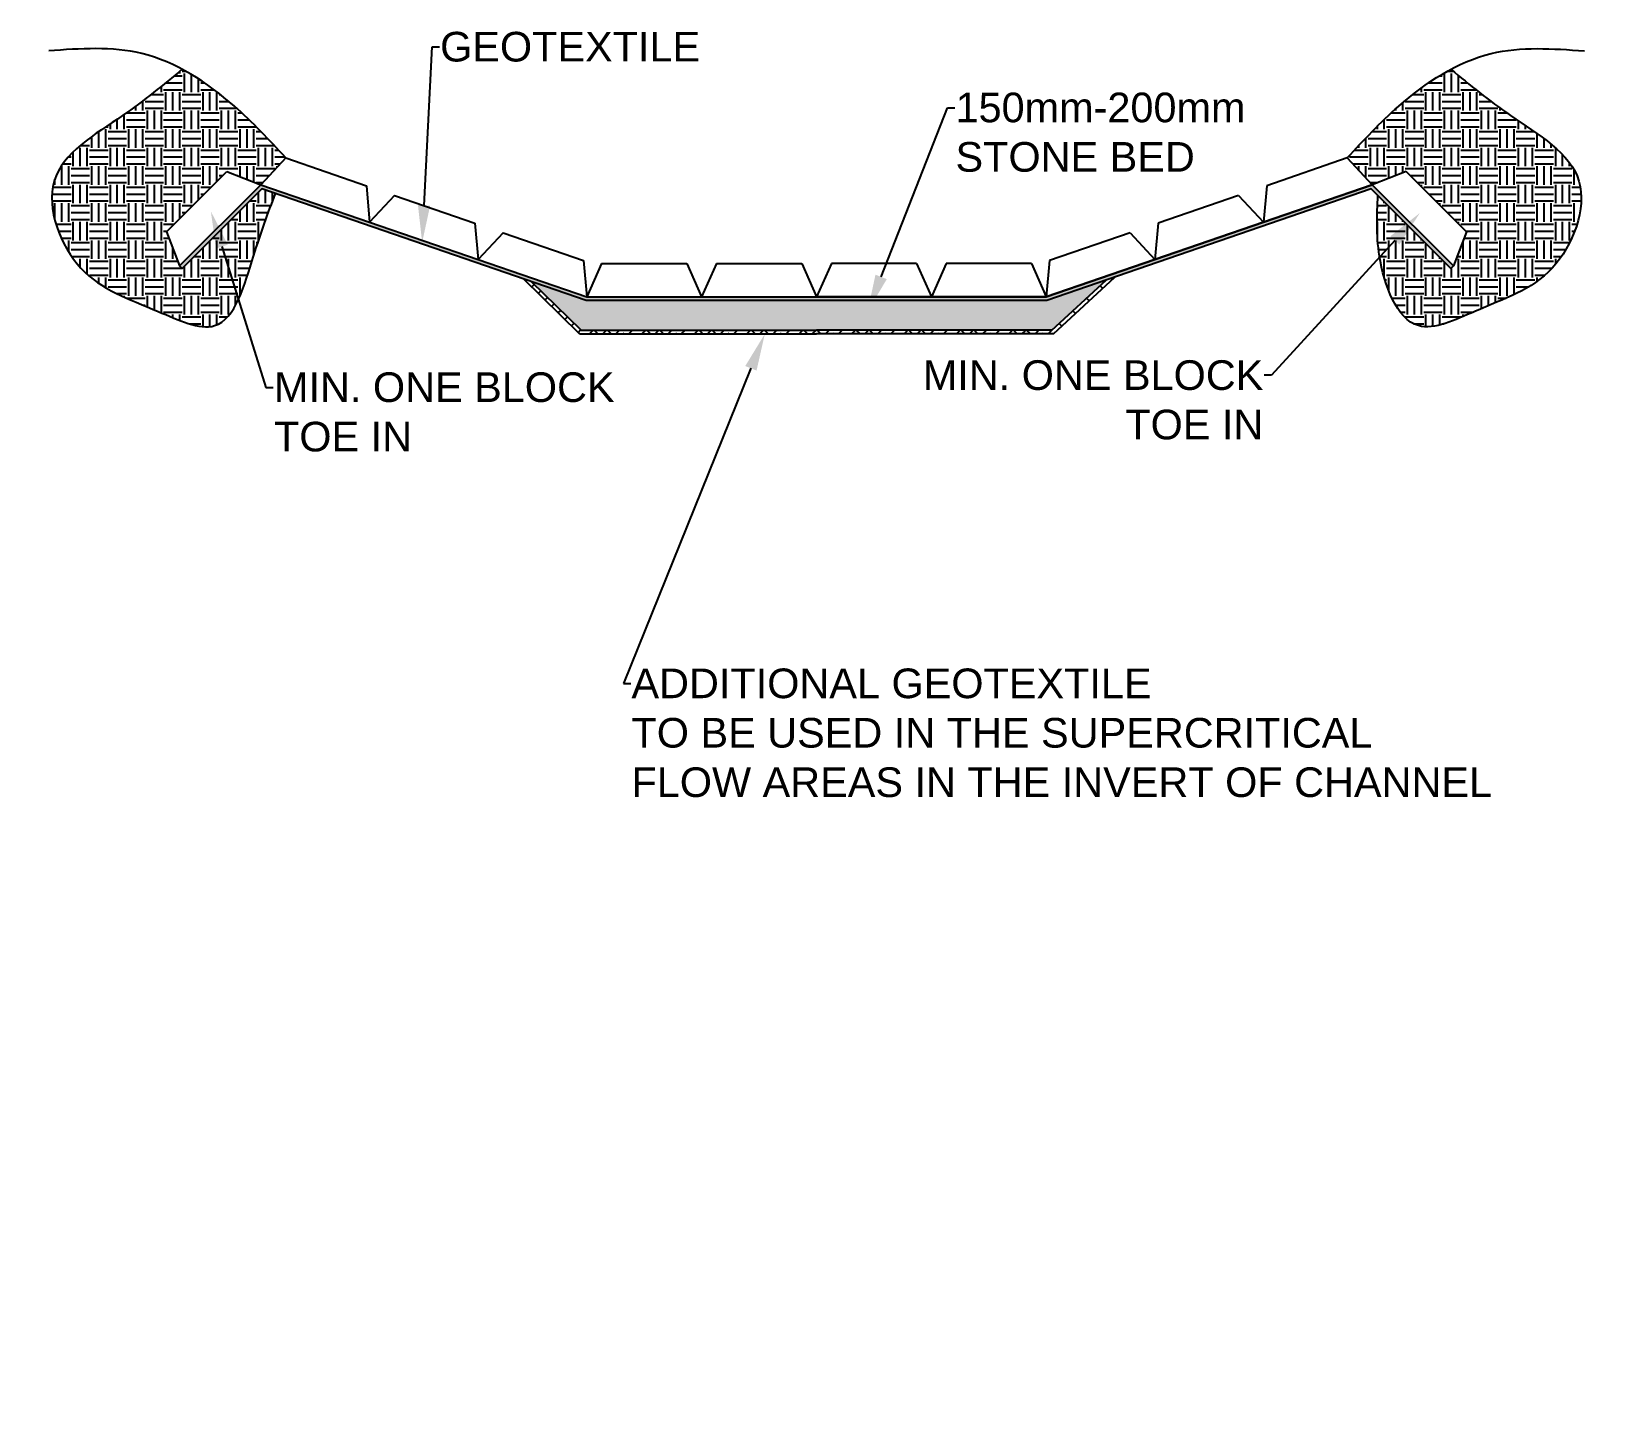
# Model space of a CAD drawing. Header units: inches. Extents: x -23 to 189, y -157 to 28.
import ezdxf
from ezdxf import colors
from ezdxf.entities.mleader import LeaderData, LeaderLine
from ezdxf.math import Vec2, Vec3

# ---------------------------------------------------------------- set-up
doc = ezdxf.new("R2010")
doc.units = ezdxf.units.IN
doc.header["$MEASUREMENT"] = 0
doc.styles.get("Standard").update_dxf_attribs({"font": 'arial.ttf'})

msp = doc.modelspace()

# ---------------------------------------------------------------- hatches: boundary and pattern name
h = msp.add_hatch()
h.set_pattern_fill('EARTH', color=256, scale=10)
edge = h.paths.add_edge_path()
edge.add_line((3.52, 8.97), (8.12, 7.2))
edge.add_line((8.12, 7.2), (11.48, 10.81))
edge.add_spline(control_points=[(11.48, 10.81), (9.26, 13.2), (5.14, 17.67), (0.03, 21.43), (-2.49, 22.77)], knot_values=[0, 0, 0, 0, 9.846632, 18.326301, 18.326301, 18.326301, 18.326301], degree=3, periodic=0)
edge.add_spline(control_points=[(-2.49, 22.77), (-5.04, 20.67), (-10.78, 15.93), (-22.84, 9.18), (-17.12, -5.87), (-7.44, -8.9), (1.8, -13.4), (4.28, -10.02), (5.09, -8.28)], knot_values=[0, 0, 0, 0, 10.169987, 22.973346, 35.263511, 47.207629, 55.059128, 60.395728, 60.395728, 60.395728, 60.395728], degree=3, periodic=0)
edge.add_spline(control_points=[(5.09, -8.28), (5.91, -6.52), (7.54, -0.83), (9.11, 3.38), (10.08, 6)], knot_values=[60.395728, 60.395728, 60.395728, 60.395728, 65.80799, 74.745783, 74.745783, 74.745783, 74.745783], degree=3, periodic=0)
edge.add_line((10.08, 6), (8.25, 6.63))
edge.add_line((8.25, 6.63), (-2.49, -4.11))
edge.add_line((-2.49, -4.11), (-2.84, -3.76))
edge.add_line((-2.84, -3.76), (-4.61, 0.84))
edge.add_line((-4.61, 0.84), (3.52, 8.97))
h = msp.add_hatch()
h.set_pattern_fill('EARTH', color=256, scale=10)
edge = h.paths.add_edge_path()
edge.add_spline(control_points=[(159.06, -2.55), (159.7, -6.46), (162.62, -14.33), (173.54, -8.91), (183.32, -5.86), (189.01, 9.18), (176.95, 15.93), (171.21, 20.67), (168.67, 22.77)], knot_values=[0, 0, 0, 0, 10.643271, 18.494769, 30.438887, 42.729053, 55.532411, 65.702398, 65.702398, 65.702398, 65.702398], degree=3, periodic=0)
edge.add_spline(control_points=[(168.67, 22.77), (166.15, 21.43), (161.04, 17.67), (156.91, 13.2), (154.7, 10.81)], knot_values=[0, 0, 0, 0, 8.479669, 18.326301, 18.326301, 18.326301, 18.326301], degree=3, periodic=0)
edge.add_line((154.7, 10.81), (158.05, 7.2))
edge.add_line((158.05, 7.2), (162.65, 8.97))
edge.add_line((162.65, 8.97), (170.78, 0.84))
edge.add_line((170.78, 0.84), (169.01, -3.76))
edge.add_line((169.01, -3.76), (168.66, -4.11))
edge.add_line((168.66, -4.11), (158.83, 5.72))
edge.add_spline(control_points=[(158.83, 5.72), (158.7, 3.13), (158.56, 0.51), (159.05, -2.52), (159.06, -2.55)], knot_values=[65.702398, 65.702398, 65.702398, 65.702398, 73.861834, 73.967426, 73.967426, 73.967426, 73.967426], degree=3, periodic=0)
h = msp.add_hatch()
h.set_pattern_fill('ANSI38', color=256, scale=5)
h.paths.add_polyline_path([(157.92, 6.63), (168.66, -4.11), (169.01, -3.76), (158.05, 7.2), (114.09, -7.94), (98.59, -7.94), (83.09, -7.94), (67.59, -7.94), (67.59, -7.94), (52.09, -7.94), (8.12, 7.2), (-2.84, -3.76), (-2.49, -4.11), (8.25, 6.63), (52, -8.44), (114.17, -8.44)])
h = msp.add_hatch()
h.set_pattern_fill('ANSI38', color=256, scale=10)
h.paths.add_polyline_path([(44.63, -5.9), (43.53, -5.52), (51.13, -12.94), (83.09, -12.94), (115.04, -12.94), (123.35, -5.28), (122.15, -5.69), (114.84, -12.44), (83.09, -12.44), (51.33, -12.44)])
h = msp.add_hatch()
h.set_pattern_fill('GRAVEL', color=256, scale=5)
h.paths.add_polyline_path([(52, -8.44), (44.63, -5.9), (51.33, -12.44), (83.09, -12.44), (114.84, -12.44), (122.15, -5.69), (114.17, -8.44)])

# ---------------------------------------------------------------- linework, layer by layer
for p, q in [((11.48, 10.81), (8.12, 7.2)), ((11.48, 10.81), (22.35, 7.06)), ((154.7, 10.81), (143.82, 7.06)), ((154.7, 10.81), (158.05, 7.2)), ((-4.61, 0.84), (3.52, 8.97)), ((3.52, 8.97), (8.12, 7.2)), ((162.65, 8.97), (158.05, 7.2)), ((170.78, 0.84), (162.65, 8.97)), ((-2.84, -3.76), (8.12, 7.2)), ((8.25, 6.63), (-2.49, -4.11)), ((8.12, 7.2), (22.78, 2.16)), ((8.12, 7.2), (52.09, -7.94)), ((8.12, 7.2), (52.09, -7.94)), ((52, -8.44), (8.25, 6.63)), ((22.35, 7.06), (22.78, 2.16)), ((158.05, 7.2), (114.09, -7.94)), ((114.09, -7.94), (158.05, 7.2)), ((157.92, 6.63), (114.17, -8.44)), ((158.05, 7.2), (143.4, 2.16)), ((143.82, 7.06), (143.4, 2.16)), ((168.66, -4.11), (157.92, 6.63)), ((168.66, -4.11), (157.92, 6.63)), ((169.01, -3.76), (158.05, 7.2)), ((158.05, 7.2), (169.01, -3.76)), ((26.13, 5.76), (22.78, 2.16)), ((26.13, 5.76), (37, 2.02)), ((140.04, 5.76), (129.17, 2.02)), ((140.04, 5.76), (143.4, 2.16)), ((22.78, 2.16), (37.43, -2.89)), ((143.4, 2.16), (128.74, -2.89)), ((-4.61, 0.84), (-2.84, -3.76)), ((37, 2.02), (37.43, -2.89)), ((40.79, 0.71), (37.43, -2.89)), ((40.79, 0.71), (51.66, -3.03)), ((125.39, 0.71), (114.51, -3.03)), ((125.39, 0.71), (128.74, -2.89)), ((129.17, 2.02), (128.74, -2.89)), ((170.78, 0.84), (169.01, -3.76)), ((-2.49, -4.11), (-2.84, -3.76)), ((37.43, -2.89), (52.09, -7.94)), ((51.66, -3.03), (52.09, -7.94)), ((54.09, -3.44), (52.09, -7.94)), ((54.09, -3.44), (65.59, -3.44)), ((65.59, -3.44), (67.59, -7.94)), ((69.59, -3.44), (67.59, -7.94)), ((69.59, -3.44), (81.09, -3.44)), ((81.09, -3.44), (83.09, -7.94)), ((85.09, -3.44), (83.09, -7.94)), ((96.59, -3.44), (85.09, -3.44)), ((96.59, -3.44), (98.59, -7.94)), ((100.59, -3.44), (98.59, -7.94)), ((112.09, -3.44), (100.59, -3.44)), ((112.09, -3.44), (114.09, -7.94)), ((128.74, -2.89), (114.09, -7.94)), ((114.51, -3.03), (114.09, -7.94)), ((169.01, -3.76), (168.66, -4.11)), ((169.01, -3.76), (168.66, -4.11)), ((51.13, -12.94), (43.53, -5.52)), ((51.33, -12.44), (44.63, -5.9)), ((114.84, -12.44), (122.15, -5.69)), ((115.04, -12.94), (123.35, -5.28)), ((114.17, -8.44), (52, -8.44)), ((52.09, -7.94), (67.59, -7.94)), ((52.09, -7.94), (114.09, -7.94)), ((52.09, -7.94), (114.09, -7.94)), ((67.59, -7.94), (83.09, -7.94)), ((98.59, -7.94), (83.09, -7.94)), ((114.17, -8.44), (83.09, -8.44)), ((114.09, -7.94), (98.59, -7.94)), ((51.33, -12.44), (83.09, -12.44)), ((114.84, -12.44), (83.09, -12.44)), ((51.13, -12.94), (83.09, -12.94)), ((115.04, -12.94), (83.09, -12.94))]:
    msp.add_line(p, q)
for points in [[(83.09, -8.44), (52, -8.44), (8.25, 6.63), (-2.49, -4.11), (-2.84, -3.76), (8.12, 7.2)], [(158.05, 7.2), (169.01, -3.76), (168.66, -4.11), (157.92, 6.63), (114.17, -8.44)]]:
    msp.add_lwpolyline(points)
for points in [[(11.48, 10.81), (4.54, 17.8), (-7.95, 24.89), (-20.51, 25.26)], [(154.7, 10.81), (161.63, 17.8), (174.12, 24.89), (186.68, 25.26)], [(-2.49, 22.77), (-10.53, 16.54), (-19.77, 7.68), (-16.15, -4.06), (-5.73, -9.9), (1.88, -11.82), (7.13, -2.44), (10.08, 6)], [(168.67, 22.77), (176.71, 16.54), (185.95, 7.68), (182.32, -4.06), (171.9, -9.9), (164.29, -11.82), (159.04, -2.44), (158.83, 5.72)]]:
    msp.add_spline(points, degree=3)

# ---------------------------------------------------------------- leaders
ml = msp.add_multileader_mtext('Standard')
ml.set_content('GEOTEXTILE', color=256)
ml.set_leader_properties()
ml.build(insert=Vec2(0, 0))
ml.multileader.update_dxf_attribs({"dogleg_length": 1, "arrow_head_size": 5})
ctx = ml.context
ctx.base_point, ctx.arrow_head_size, ctx.landing_gap_size, ctx.plane_origin = Vec3(32.21, 25.79), 5, 0.09, Vec3(22.78, 2.16)
notes = []
notes.append((ctx, [(0, (1, 1, 0), (31.21, 25.79), (1, 0), 1, [(0, [(29.88, -0.59)], 0, [])])]))
ctx.mtext.insert, ctx.mtext.flow_direction = Vec3(32.3, 27.82), 5
ml = msp.add_multileader_mtext('Standard')
ml.set_content('150mm-200mm\\PSTONE BED', color=256)
ml.set_leader_properties()
ml.build(insert=Vec2(0, 0))
ml.multileader.update_dxf_attribs({"dogleg_length": 1, "arrow_head_size": 5})
ctx = ml.context
ctx.base_point, ctx.arrow_head_size, ctx.landing_gap_size, ctx.plane_origin = Vec3(101.75, 17.59), 5, 0.09, Vec3(98.27, -10.26)
notes.append((ctx, [(0, (1, 1, 0), (100.75, 17.59), (1, 0), 1, [(0, [(89.98, -9.9)], 0, [])])]))
ctx.mtext.insert, ctx.mtext.flow_direction = Vec3(101.84, 19.62), 5
ml = msp.add_multileader_mtext('Standard')
ml.set_content('MIN. ONE BLOCK \\PTOE IN', color=256)
ml.set_leader_properties()
ml.build(insert=Vec2(0, 0))
ml.multileader.update_dxf_attribs({"dogleg_length": 1, "arrow_head_size": 5})
ctx = ml.context
ctx.base_point, ctx.arrow_head_size, ctx.landing_gap_size, ctx.plane_origin = Vec3(9.8, -20.16), 5, 0.09, Vec3(1.37, 3.62)
notes.append((ctx, [(0, (1, 1, 0), (8.8, -20.16), (1, 0), 1, [(0, [(1.37, 3.62)], 0, [])])]))
ctx.mtext.insert, ctx.mtext.flow_direction = Vec3(9.89, -18.12), 5
ml = msp.add_multileader_mtext('Standard')
ml.set_content('MIN. ONE BLOCK \\PTOE IN', color=256)
ml.set_leader_properties()
ml.build(insert=Vec2(0, 0))
ml.multileader.update_dxf_attribs({"dogleg_length": 1, "arrow_head_size": 5})
ctx = ml.context
ctx.base_point, ctx.arrow_head_size, ctx.landing_gap_size, ctx.plane_origin = Vec3(97.75, -18.52), 5, 0.09, Vec3(134.41, -8.44)
ctx.text_align_type = 2
notes.append((ctx, [(1, (1, 1, 0), (144.46, -18.52), (-1, 0), 1, [(0, [(164.49, 3.38)], 0, [])])]))
ctx.mtext.insert, ctx.mtext.alignment, ctx.mtext.flow_direction = Vec3(143.37, -16.49), 3, 5
ml = msp.add_multileader_mtext('Standard')
ml.set_content('ADDITIONAL GEOTEXTILE \\PTO BE USED IN THE SUPERCRITICAL \\PFLOW AREAS IN THE INVERT OF CHANNEL', color=256)
ml.set_leader_properties()
ml.build(insert=Vec2(0, 0))
ml.multileader.update_dxf_attribs({"dogleg_length": 1, "arrow_head_size": 5})
ctx = ml.context
ctx.base_point, ctx.arrow_head_size, ctx.landing_gap_size, ctx.plane_origin = Vec3(58.03, -60.12), 5, 0.09, Vec3(60.06, -56.79)
notes.append((ctx, [(1, (1, 1, 0), (57.03, -60.12), (1, 0), 1, [(0, [(76.11, -12.94)], 0, [])])]))
ctx.mtext.insert, ctx.mtext.flow_direction = Vec3(58.12, -58.08), 5
for ctx, leaders in notes:
    for number, flags, end, landing, length, lines in leaders:
        leader = LeaderData()
        leader.index, (leader.has_last_leader_line, leader.has_dogleg_vector, leader.attachment_direction) = number, flags
        leader.last_leader_point, leader.dogleg_vector, leader.dogleg_length = Vec3(end), Vec3(landing), length
        for number, points, colour, breaks in lines:
            line = LeaderLine()
            line.index, line.vertices, line.color, line.breaks = number, Vec3.list(points), colors.encode_raw_color(colour), breaks
            leader.lines.append(line)
        ctx.leaders.append(leader)

doc.saveas('drawing.dxf')
